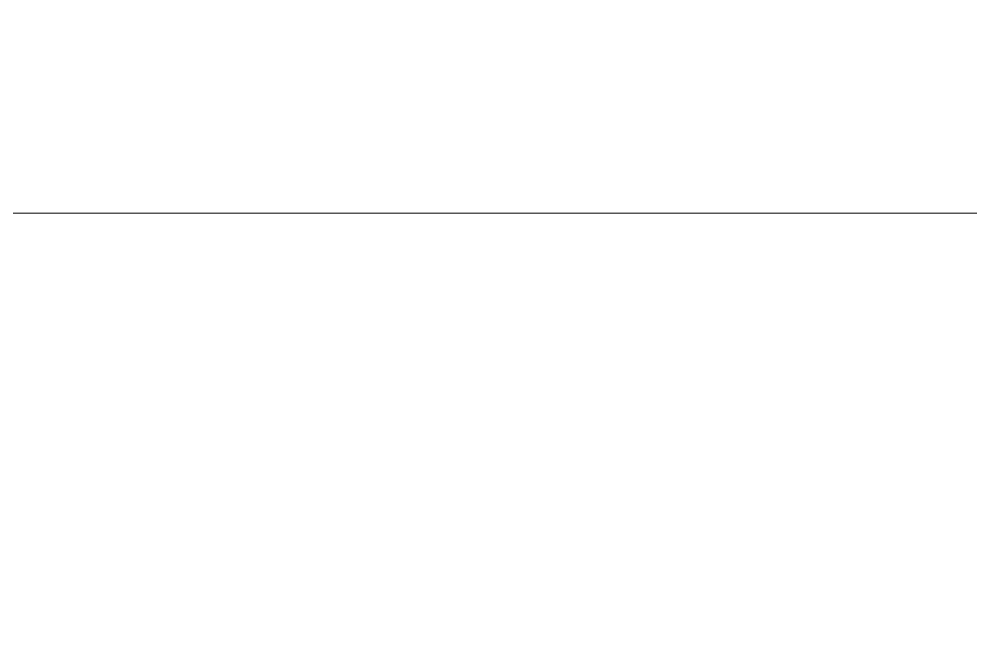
# Model space of a CAD drawing. Header units: inches. Extents: x -4169 to -1846, y 9706 to 12377.
# Drawn here: x -3797.668 to -3797.079, y 10546.305 to 10546.684 of the extents above; entities that cross this region are included whole.
import ezdxf

# ---------------------------------------------------------------- set-up
doc = ezdxf.new("R2010")
doc.units = ezdxf.units.IN
doc.header["$MEASUREMENT"] = 0
doc.layers.add('A-WALL', color=113, linetype='Continuous', lineweight=18)
doc.layers.add('A-WALL-PATT-4', color=111, linetype='Continuous', lineweight=9)
pattern_1 = [(0, (0, 0), (20.48, 5.12), [0.845, -14.515, 0.845, -14.515, -81.92]), (0, (0, 0), (20.48, 5.12), [-30.72, 0.845, -29.875, 0.845, -14.515, -35.84]), (0, (0, 0), (20.48, 5.12), [-76.8, 0.845, -9.395, 0.845, -24.755]), (120, (7.68, 2.56), (-14.67405, 15.1762003), [0.845, -14.515, 0.845, -14.515, -81.92]), (120, (7.68, 2.56), (-14.67405, 15.1762003), [-30.72, 0.845, -29.875, 0.845, -14.515, -35.84]), (120, (7.68, 2.56), (-14.67405, 15.1762003), [-76.8, 0.845, -9.395, 0.845, -24.755]), (240, (10.24, 12.8), (-5.80595, -20.2962003), [0.845, -14.515, 0.845, -14.515, -81.92]), (240, (10.24, 12.8), (-5.80595, -20.2962003), [-30.72, 0.845, -29.875, 0.845, -14.515, -35.84]), (240, (10.24, 12.8), (-5.80595, -20.2962003), [-76.8, 0.845, -9.395, 0.845, -24.755])]

msp = doc.modelspace()

# ---------------------------------------------------------------- hatches: boundary and pattern name
at = {"layer": 'A-WALL-PATT-4'}
h = msp.add_hatch(dxfattribs=at)
h.set_pattern_fill('FP_1', color=256, style=0, pattern_type=2)
h.set_pattern_definition(pattern_1)
h.paths.add_polyline_path([(-3486.70968, 10546.5644), (-3486.67374, 10546.5644), (-3486.67374, 10547.1894), (-3549.60963, 10547.1894), (-3549.60963, 10546.5644), (-3487.29874, 10546.5644)], flags=0)
h.paths.add_polyline_path([(-3851.84874, 10546.5644), (-3747.99108, 10546.5644), (-3747.99108, 10547.1894), (-3852.47374, 10547.1894), (-3852.47374, 10546.5644)], flags=0)
h.paths.add_polyline_path([(-3706.48782, 10546.5644), (-3680.86608, 10546.5644), (-3680.86608, 10547.1894), (-3717.99108, 10547.1894), (-3717.99108, 10546.5644)], flags=0)
h.paths.add_polyline_path([(-3571.80924, 10546.5644), (-3553.10963, 10546.5644), (-3553.10963, 10547.1894), (-3571.80924, 10547.1894), (-3571.80924, 10546.70904)], flags=0)
h.paths.add_polyline_path([(-3677.36608, 10546.5644), (-3673.74108, 10546.5644), (-3673.74108, 10547.1894), (-3677.36608, 10547.1894), (-3677.36608, 10546.8897)], flags=0)
h.paths.add_polyline_path([(-3589.80924, 10546.5644), (-3589.80924, 10547.1894), (-3592.74108, 10547.1894), (-3592.74108, 10546.5644)], flags=0)
h.paths.add_polyline_path([(-3652.74108, 10546.5644), (-3652.74108, 10547.1894), (-3655.74108, 10547.1894), (-3655.74108, 10546.5644)], flags=0)
h = msp.add_hatch(dxfattribs=at)
h.set_pattern_fill('FP_1', color=256, style=0, pattern_type=2)
h.set_pattern_definition(pattern_1)
h.paths.add_polyline_path([(-3848.53624, 10545.9394), (-3747.99108, 10545.9394), (-3747.99108, 10546.5644), (-3852.47374, 10546.5644), (-3852.47374, 10545.9394), (-3851.84874, 10545.9394)], flags=0)
h.paths.add_polyline_path([(-3488.99982, 10545.9394), (-3487.29874, 10545.9394), (-3487.29874, 10546.5644), (-3549.60963, 10546.5644), (-3549.60963, 10545.9394), (-3497.94994, 10545.9394)], flags=0)
h.paths.add_polyline_path([(-3553.10963, 10545.9394), (-3553.10963, 10546.5644), (-3571.80924, 10546.5644), (-3571.80924, 10545.9394)], flags=0)
h.paths.add_polyline_path([(-3589.80924, 10545.9394), (-3589.80924, 10546.5644), (-3592.74108, 10546.5644), (-3592.74108, 10545.9394)], flags=0)
h.paths.add_polyline_path([(-3717.99108, 10545.9394), (-3680.86608, 10545.9394), (-3680.86608, 10546.5644), (-3717.99108, 10546.5644)], flags=0)
h.paths.add_polyline_path([(-3652.74108, 10545.9394), (-3652.74108, 10546.5644), (-3655.74108, 10546.5644), (-3655.74108, 10545.9394)], flags=0)
h.paths.add_polyline_path([(-3673.74108, 10545.9394), (-3673.74108, 10546.5644), (-3677.36608, 10546.5644), (-3677.36608, 10545.9394)], flags=0)

# ---------------------------------------------------------------- linework, layer by layer
at = {"layer": 'A-WALL'}
msp.add_line((-3852.47374, 10546.5644), (-3747.99108, 10546.5644), dxfattribs=at)

doc.saveas('drawing.dxf')
